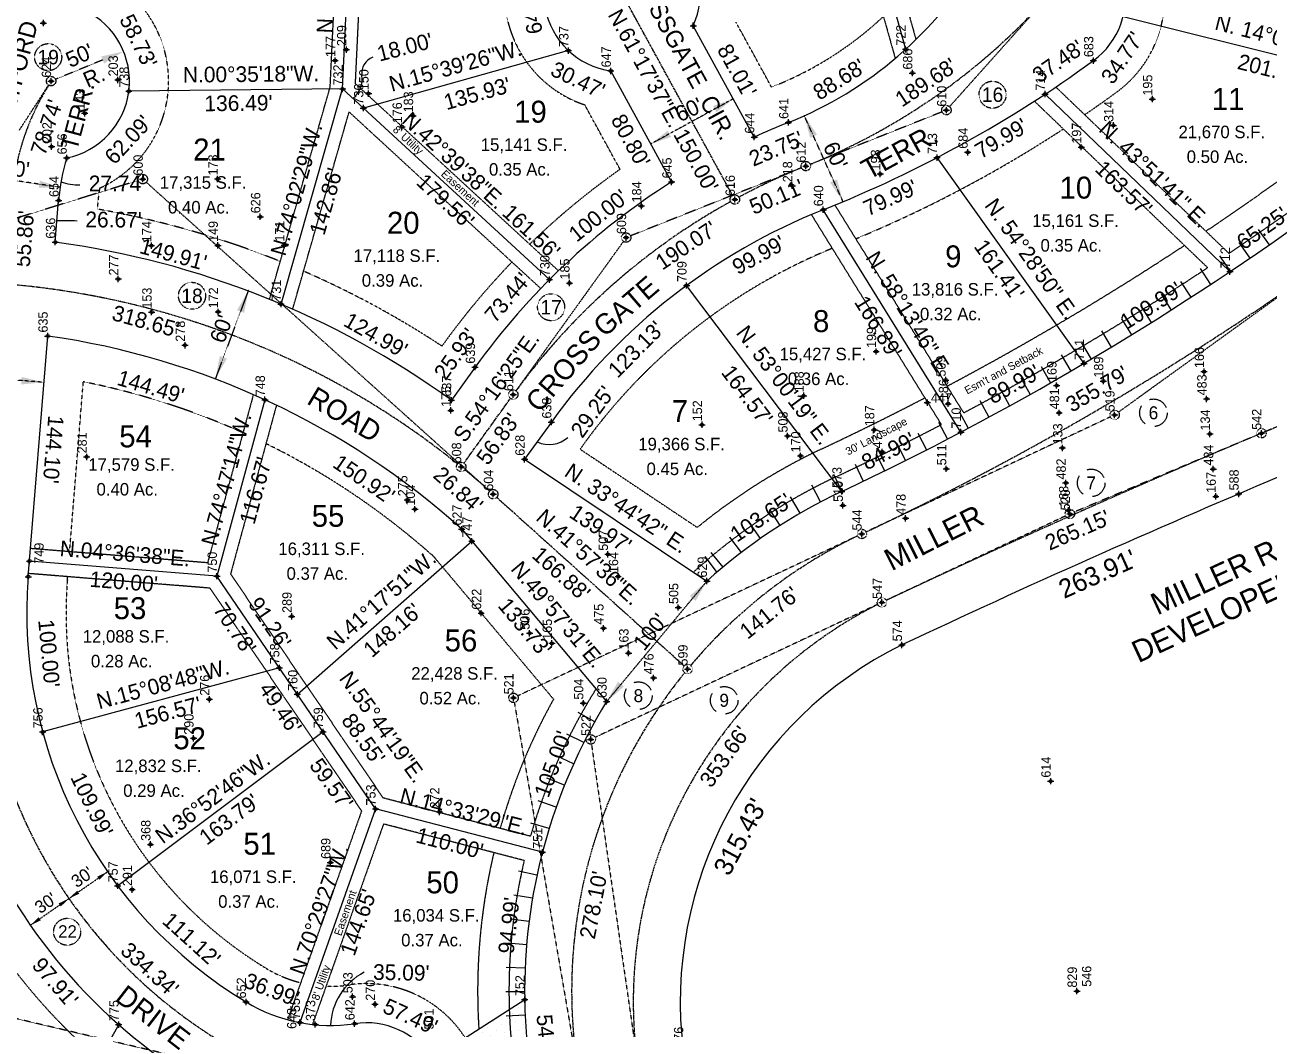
# Model space of a CAD drawing. Extents: x 26090 to 29323, y 9677 to 11446.
# Drawn here: x 27443 to 28237, y 10293 to 10934 of the extents above; entities that cross this region are included whole.
import ezdxf
from ezdxf.enums import TextEntityAlignment as Align

# ---------------------------------------------------------------- set-up
doc = ezdxf.new("R2010")
doc.units = 0
doc.header["$MEASUREMENT"] = 0
doc.header["$PDMODE"] = 34
doc.header["$PDSIZE"] = 2
for name, pattern in [('CENTER2', [1.125, 0.75, -0.125, 0.125, -0.125]), ('HIDDEN', [0.375, 0.25, -0.125]), ('HIDDEN2', [0.1875, 0.125, -0.0625])]:
    doc.linetypes.add(name, pattern=pattern)
doc.layers.get('0').update_dxf_attribs({"linetype": 'CONTINUOUS'})
for name, color, linetype in [('V-ANNO', 7, 'CONTINUOUS'), ('V-CTRL', 8, 'CONTINUOUS'), ('V-ESMT', 5, 'HIDDEN'), ('V-ESMT-TEXT', 5, 'CONTINUOUS'), ('V-PROP-AREA', 8, 'CONTINUOUS'), ('V-PROP-DIM', 7, 'CONTINUOUS'), ('V-PROP-LINE', 1, 'CONTINUOUS'), ('V-PROP-PATT', 9, 'CONTINUOUS'), ('V-PROP-SBCK', 8, 'HIDDEN2'), ('V-PROP-TEXT', 1, 'CONTINUOUS'), ('V-ROAD-CNTR', 3, 'CENTER2'), ('V-ROAD-DIM', 36, 'HIDDEN2'), ('V-ROAD-TEXT', 7, 'CONTINUOUS'), ('V-SITE-FENC', 5, 'CONTINUOUS')]:
    doc.layers.add(name, color=color, linetype=linetype)
doc.styles.add('DASHED', font='DASHED')

# ---------------------------------------------------------------- blocks, each defined once
blk = doc.blocks.new('*X5')
at = {"color": 0}
for p, q in [((27761.01, 10309.62), (27761.01, 10309.62)), ((27745.1, 10300.78), (27745.1, 10300.78)), ((27753.94, 10302.55), (27753.94, 10302.55)), ((27757.48, 10306.08), (27757.48, 10306.08)), ((27759.24, 10300.78), (27759.24, 10300.78)), ((27738.03, 10293.71), (27738.03, 10293.71)), ((27741.57, 10297.24), (27741.57, 10297.24)), ((27746.87, 10295.47), (27746.87, 10295.47)), ((27750.41, 10299.01), (27750.41, 10299.01)), ((27752.17, 10293.71), (27752.17, 10293.71)), ((27755.71, 10297.24), (27755.71, 10297.24)), ((27761.01, 10295.47), (27761.01, 10295.47)), ((27722.12, 10284.87), (27722.12, 10284.87)), ((27730.96, 10286.64), (27730.96, 10286.64)), ((27734.5, 10290.17), (27734.5, 10290.17)), ((27736.26, 10284.87), (27736.26, 10284.87)), ((27739.8, 10288.4), (27739.8, 10288.4)), ((27743.33, 10291.94), (27743.33, 10291.94)), ((27745.1, 10286.64), (27745.1, 10286.64)), ((27748.64, 10290.17), (27748.64, 10290.17)), ((27750.41, 10284.87), (27750.41, 10284.87)), ((27753.94, 10288.4), (27753.94, 10288.4)), ((27757.48, 10291.94), (27757.48, 10291.94)), ((27759.24, 10286.64), (27759.24, 10286.64)), ((27715.05, 10277.8), (27715.05, 10277.8)), ((27718.59, 10281.33), (27718.59, 10281.33)), ((27723.89, 10279.56), (27723.89, 10279.56)), ((27727.42, 10283.1), (27727.42, 10283.1)), ((27729.19, 10277.8), (27729.19, 10277.8)), ((27732.73, 10281.33), (27732.73, 10281.33)), ((27738.03, 10279.56), (27738.03, 10279.56)), ((27741.57, 10283.1), (27741.57, 10283.1)), ((27743.33, 10277.8), (27743.33, 10277.8)), ((27746.87, 10281.33), (27746.87, 10281.33)), ((27752.17, 10279.56), (27752.17, 10279.56)), ((27755.71, 10283.1), (27755.71, 10283.1)), ((27757.48, 10277.8), (27757.48, 10277.8)), ((27761.01, 10281.33), (27761.01, 10281.33)), ((27707.98, 10270.73), (27707.98, 10270.73)), ((27711.51, 10274.26), (27711.51, 10274.26)), ((27713.28, 10268.96), (27713.28, 10268.96)), ((27716.82, 10272.49), (27716.82, 10272.49)), ((27720.35, 10276.03), (27720.35, 10276.03)), ((27722.12, 10270.73), (27722.12, 10270.73)), ((27725.66, 10274.26), (27725.66, 10274.26)), ((27727.42, 10268.96), (27727.42, 10268.96)), ((27730.96, 10272.49), (27730.96, 10272.49)), ((27734.5, 10276.03), (27734.5, 10276.03)), ((27736.26, 10270.73), (27736.26, 10270.73)), ((27739.8, 10274.26), (27739.8, 10274.26)), ((27741.57, 10268.96), (27741.57, 10268.96)), ((27745.1, 10272.49), (27745.1, 10272.49)), ((27748.64, 10276.03), (27748.64, 10276.03)), ((27750.41, 10270.73), (27750.41, 10270.73)), ((27753.94, 10274.26), (27753.94, 10274.26)), ((27755.71, 10268.96), (27755.71, 10268.96)), ((27759.24, 10272.49), (27759.24, 10272.49)), ((27762.78, 10276.03), (27762.78, 10276.03)), ((27764.55, 10270.73), (27764.55, 10270.73)), ((27709.75, 10265.42), (27709.75, 10265.42)), ((27715.05, 10263.65), (27715.05, 10263.65)), ((27718.59, 10267.19), (27718.59, 10267.19)), ((27720.35, 10261.89), (27720.35, 10261.89)), ((27723.89, 10265.42), (27723.89, 10265.42)), ((27729.19, 10263.65), (27729.19, 10263.65)), ((27732.73, 10267.19), (27732.73, 10267.19)), ((27734.5, 10261.89), (27734.5, 10261.89)), ((27738.03, 10265.42), (27738.03, 10265.42)), ((27743.33, 10263.65), (27743.33, 10263.65)), ((27746.87, 10267.19), (27746.87, 10267.19)), ((27748.64, 10261.89), (27748.64, 10261.89)), ((27752.17, 10265.42), (27752.17, 10265.42)), ((27757.48, 10263.65), (27757.48, 10263.65)), ((27761.01, 10267.19), (27761.01, 10267.19)), ((27762.78, 10261.89), (27762.78, 10261.89)), ((27711.51, 10260.12), (27711.51, 10260.12)), ((27713.28, 10254.82), (27713.28, 10254.82)), ((27716.82, 10258.35), (27716.82, 10258.35)), ((27718.59, 10253.05), (27718.59, 10253.05)), ((27722.12, 10256.58), (27722.12, 10256.58)), ((27725.66, 10260.12), (27725.66, 10260.12)), ((27727.42, 10254.82), (27727.42, 10254.82)), ((27730.96, 10258.35), (27730.96, 10258.35)), ((27732.73, 10253.05), (27732.73, 10253.05)), ((27736.26, 10256.58), (27736.26, 10256.58)), ((27739.8, 10260.12), (27739.8, 10260.12)), ((27741.57, 10254.82), (27741.57, 10254.82)), ((27745.1, 10258.35), (27745.1, 10258.35)), ((27746.87, 10253.05), (27746.87, 10253.05)), ((27750.41, 10256.58), (27750.41, 10256.58)), ((27753.94, 10260.12), (27753.94, 10260.12)), ((27755.71, 10254.82), (27755.71, 10254.82)), ((27759.24, 10258.35), (27759.24, 10258.35)), ((27761.01, 10253.05), (27761.01, 10253.05)), ((27764.55, 10256.58), (27764.55, 10256.58)), ((27711.51, 10245.98), (27711.51, 10245.98)), ((27715.05, 10249.51), (27715.05, 10249.51)), ((27720.35, 10247.75), (27720.35, 10247.75)), ((27723.89, 10251.28), (27723.89, 10251.28)), ((27725.66, 10245.98), (27725.66, 10245.98)), ((27729.19, 10249.51), (27729.19, 10249.51)), ((27734.5, 10247.75), (27734.5, 10247.75)), ((27738.03, 10251.28), (27738.03, 10251.28)), ((27739.8, 10245.98), (27739.8, 10245.98)), ((27743.33, 10249.51), (27743.33, 10249.51)), ((27748.64, 10247.75), (27748.64, 10247.75)), ((27752.17, 10251.28), (27752.17, 10251.28)), ((27753.94, 10245.98), (27753.94, 10245.98)), ((27757.48, 10249.51), (27757.48, 10249.51)), ((27762.78, 10247.75), (27762.78, 10247.75)), ((27766.32, 10251.28), (27766.32, 10251.28)), ((27768.08, 10245.98), (27768.08, 10245.98)), ((27709.75, 10237.14), (27709.75, 10237.14)), ((27713.28, 10240.67), (27713.28, 10240.67)), ((27716.82, 10244.21), (27716.82, 10244.21)), ((27718.59, 10238.91), (27718.59, 10238.91)), ((27722.12, 10242.44), (27722.12, 10242.44)), ((27723.89, 10237.14), (27723.89, 10237.14)), ((27727.42, 10240.67), (27727.42, 10240.67)), ((27730.96, 10244.21), (27730.96, 10244.21)), ((27732.73, 10238.91), (27732.73, 10238.91)), ((27736.26, 10242.44), (27736.26, 10242.44)), ((27738.03, 10237.14), (27738.03, 10237.14)), ((27741.57, 10240.67), (27741.57, 10240.67)), ((27745.1, 10244.21), (27745.1, 10244.21)), ((27746.87, 10238.91), (27746.87, 10238.91)), ((27750.41, 10242.44), (27750.41, 10242.44)), ((27752.17, 10237.14), (27752.17, 10237.14)), ((27755.71, 10240.67), (27755.71, 10240.67)), ((27759.24, 10244.21), (27759.24, 10244.21)), ((27761.01, 10238.91), (27761.01, 10238.91)), ((27764.55, 10242.44), (27764.55, 10242.44)), ((27766.32, 10237.14), (27766.32, 10237.14)), ((27711.51, 10231.84), (27711.51, 10231.84)), ((27715.05, 10235.37), (27715.05, 10235.37)), ((27716.82, 10230.07), (27716.82, 10230.07)), ((27720.35, 10233.6), (27720.35, 10233.6)), ((27725.66, 10231.84), (27725.66, 10231.84)), ((27729.19, 10235.37), (27729.19, 10235.37)), ((27730.96, 10230.07), (27730.96, 10230.07)), ((27734.5, 10233.6), (27734.5, 10233.6)), ((27739.8, 10231.84), (27739.8, 10231.84)), ((27743.33, 10235.37), (27743.33, 10235.37)), ((27745.1, 10230.07), (27745.1, 10230.07)), ((27748.64, 10233.6), (27748.64, 10233.6)), ((27753.94, 10231.84), (27753.94, 10231.84)), ((27757.48, 10235.37), (27757.48, 10235.37)), ((27759.24, 10230.07), (27759.24, 10230.07)), ((27762.78, 10233.6), (27762.78, 10233.6)), ((27768.08, 10231.84), (27768.08, 10231.84)), ((27722.12, 10228.3), (27722.12, 10228.3)), ((27727.42, 10226.53), (27727.42, 10226.53)), ((27732.73, 10224.76), (27732.73, 10224.76)), ((27736.26, 10228.3), (27736.26, 10228.3)), ((27738.03, 10223), (27738.03, 10223)), ((27741.57, 10226.53), (27741.57, 10226.53)), ((27743.33, 10221.23), (27743.33, 10221.23)), ((27746.87, 10224.76), (27746.87, 10224.76)), ((27750.41, 10228.3), (27750.41, 10228.3)), ((27752.17, 10223), (27752.17, 10223)), ((27755.71, 10226.53), (27755.71, 10226.53)), ((27757.48, 10221.23), (27757.48, 10221.23)), ((27761.01, 10224.76), (27761.01, 10224.76)), ((27764.55, 10228.3), (27764.55, 10228.3)), ((27766.32, 10223), (27766.32, 10223)), ((27769.85, 10226.53), (27769.85, 10226.53)), ((27771.62, 10221.23), (27771.62, 10221.23)), ((27748.64, 10219.46), (27748.64, 10219.46)), ((27753.94, 10217.69), (27753.94, 10217.69)), ((27759.24, 10215.93), (27759.24, 10215.93)), ((27762.78, 10219.46), (27762.78, 10219.46)), ((27764.55, 10214.16), (27764.55, 10214.16)), ((27768.08, 10217.69), (27768.08, 10217.69)), ((27769.85, 10212.39), (27769.85, 10212.39))]:
    blk.add_line(p, q, dxfattribs=at)
blk = doc.blocks.new('CURVNO')
blk.add_circle((0, 0), 0.085)
blk.add_attdef('CURVE', text='', height=0.08).set_placement((0, 0), align=Align.MIDDLE)

msp = doc.modelspace()

# ---------------------------------------------------------------- linework, layer by layer
at = {"layer": 'V-CTRL'}
for p in [(27454.35, 10934.71), (27869.19, 10932.97), (27647.78, 10917.77), (28004.73, 10918.01), (27640.63, 10910.78), (27789.52, 10917.12), (28124.55, 10910.71), (27816.57, 10904.15), (28009.02, 10902.77), (27459.31, 10897.63), (27501.93, 10898.44), (27508.9, 10891.23), (27645.39, 10892.64), (27661.92, 10889.64), (28093.75, 10889.37), (28162.2, 10886.17), (27658.63, 10880.44), (28030.74, 10879.12), (27480.8, 10877.15), (27690.38, 10875.47), (27929.92, 10871.28), (27683.21, 10868.51), (28137.33, 10869.38), (27459.66, 10855.86), (27908.1, 10861.92), (28116.8, 10855.51), (27469.29, 10848.63), (28024.81, 10848.85), (28044.34, 10852.25), (27941.02, 10843.41), (27988.55, 10838.38), (27517.82, 10835.09), (27565.61, 10835.22), (27855.38, 10833.28), (27932.36, 10830.87), (27464.12, 10821.43), (27836.07, 10818), (27895.71, 10822.08), (27952.12, 10815.53), (27592.84, 10811.05), (27461.97, 10794.85), (27523.34, 10792.64), (27565.76, 10792.79), (27608.19, 10792.95), (27826.34, 10797.76), (28211.68, 10776.03), (27502.2, 10771.35), (27777.43, 10770.96), (27790.19, 10768.76), (27864.89, 10767.18), (27606.11, 10755.28), (27523.49, 10750.21), (27565.92, 10750.37), (27457.14, 10734.94), (27544.78, 10729.08), (27985.91, 10725.08), (27729.91, 10715.07), (28118.59, 10717.47), (28195.17, 10712.25), (28030.29, 10706.81), (28101.06, 10703.35), (28130.92, 10706.17), (27754.27, 10697.55), (27939.69, 10696.79), (27595.79, 10694.25), (27714.44, 10687.46), (27714.77, 10694.02), (28018.63, 10692.43), (28031.88, 10691.76), (28196.82, 10694.83), (27778.62, 10680.04), (28102.71, 10685.93), (28138.11, 10684.57), (27874.81, 10678.28), (27984.74, 10675.1), (28039.99, 10673.65), (28198.93, 10672.43), (28231.78, 10672.86), (27929.38, 10671.13), (28104.82, 10663.53), (27482.06, 10657.8), (27761.55, 10656.29), (27937.6, 10658.43), (27989.72, 10661.01), (27721.08, 10651.42), (28030.67, 10650.18), (28201.05, 10650.03), (28106.94, 10641.13), (27741.49, 10633.99), (27963.92, 10635.74), (28202.7, 10632.61), (28217.3, 10634.15), (27686.74, 10630.41), (27691.56, 10624.43), (27964.67, 10626.85), (28004.72, 10618.58), (28108.59, 10623.7), (28109.57, 10621.4), (27721.43, 10611.68), (27976.7, 10608.59), (27727.86, 10604.02), (27814.73, 10595.64), (27445.56, 10591.31), (27444.76, 10581.34), (27565.17, 10581.67), (27821.26, 10581.4), (27877.93, 10578.54), (27859.62, 10561.64), (27989.61, 10564.93), (27612.85, 10555.99), (27733.82, 10558.03), (27764.7, 10545.25), (27811.89, 10548.43), (27778.99, 10538.82), (28002.38, 10537.79), (27827.86, 10532.58), (27605.02, 10523.17), (27865.58, 10522.4), (27843.83, 10516.72), (27616.55, 10506.24), (27560.34, 10503.11), (27754.44, 10503.97), (27799.03, 10500.61), (27813.9, 10501.64), (27453.89, 10482.26), (27632.86, 10482.29), (27550.24, 10478.2), (27803.75, 10477.45), (28097.3, 10450.82), (27666.4, 10433.06), (27707.19, 10431.15), (27522.74, 10410.45), (27772.87, 10405.41), (27637.6, 10398.94), (27501.85, 10383.99), (27511.03, 10381.59), (28114.05, 10316.8), (28114.05, 10316.8), (27583.74, 10309.89), (27651.74, 10313.23), (27666.09, 10308.43), (27761.59, 10311.37), (27502.44, 10295.43), (27618.09, 10296.71), (27627.91, 10295.51), (27653.01, 10296.01)]:
    msp.add_point(p, dxfattribs=at)
at = {"layer": 'V-ESMT'}
for p, q in [((27937.69, 11126.81), (27998.07, 10912.17)), ((27954.1, 11127.56), (28011.3, 10924.21)), ((27653.56, 10895.99), (27663.02, 11096.09)), ((27637.44, 10893.94), (27646.42, 11083.77)), ((27782.86, 10776.84), (27653.56, 10895.99)), ((27598.67, 10758.37), (27637.44, 10893.94)), ((28100.57, 10893.91), (28211.1, 10787.69)), ((28086.87, 10884.89), (28197.48, 10778.58)), ((27613.51, 10752.07), (27649.51, 10877.96)), ((27772.01, 10765.07), (27649.51, 10877.96)), ((28041.8, 10685.92), (27959.64, 10818.58)), ((28027.6, 10678.45), (27944.61, 10812.46)), ((27588.4, 10697.57), (27559.2, 10590.17)), ((27603.14, 10690.8), (27573.86, 10583.12)), ((27559.2, 10590.17), (27446.2, 10599.29)), ((27560.72, 10574), (27444.92, 10583.34)), ((27671.32, 10440.05), (27573.86, 10583.12)), ((27657.5, 10431.91), (27560.72, 10574)), ((27765.28, 10415.64), (27671.32, 10440.05)), ((27657.5, 10431.91), (27610.25, 10298.53)), ((27671.49, 10423.47), (27626.15, 10295.5)), ((27761.26, 10400.16), (27671.49, 10423.47))]:
    msp.add_line(p, q, dxfattribs=at)
for centre, radius, start, end in [((27157.67, 12348.55), 1863.09, 303.88337, 305.80757), ((27157.67, 12348.55), 1883.09, 304.01552, 305.80757), ((27157.67, 12348.55), 1863.09, 297.962, 303.37935), ((27157.67, 12348.55), 1883.09, 298.00251, 303.51712), ((27157.67, 12348.55), 1863.09, 295.20726, 297.46871), ((27157.67, 12348.55), 1883.09, 295.20726, 297.51449), ((28114.05, 10316.8), 382.5, 115.20726, 129.31068), ((28114.05, 10316.8), 362.5, 115.20726, 132.45366), ((28114.05, 10316.8), 362.5, 147.85202, 164.17738), ((28114.05, 10316.8), 382.5, 150.84943, 164.24351), ((28114.05, 10316.8), 382.5, 166.64037, 183.6254), ((28114.05, 10316.8), 362.5, 166.7065, 189.79972)]:
    msp.add_arc(centre, radius, start, end, dxfattribs=at)
at = {"layer": 'V-PROP-DIM'}
for centre, radius, start, end in [((27668.38, 10902.85), 10.81, 110.31052, 188.44274), ((27642.09, 10898.94), 15.77, 309.28182, 8.44274), ((27477.64, 10870.45), 39.02, 252.09051, 270), ((27468.75, 10690.48), 118.04, 86.53411, 92.75767), ((27777.22, 10683.86), 18.17, 245.15596, 311.23783), ((27677.66, 10293.33), 40.05, 117.63008, 177.80682)]:
    msp.add_arc(centre, radius, start, end, dxfattribs=at)
at = {"layer": 'V-PROP-LINE'}
for p, q in [((27923.89, 11205.43), (28004.73, 10918.01)), ((27645.39, 10892.64), (27653.46, 11063.33)), ((27645.39, 10892.64), (27653.46, 11063.33)), ((28143.6, 10938.97), (28339.07, 10890)), ((27908.1, 10861.92), (27869.19, 10932.97)), ((27789.52, 10917.12), (27658.63, 10880.44)), ((27855.38, 10833.28), (27816.57, 10904.15)), ((27645.39, 10892.64), (27508.9, 10891.23)), ((27606.11, 10755.28), (27645.39, 10892.64)), ((27658.63, 10880.44), (27645.39, 10892.64)), ((28093.75, 10889.37), (28211.68, 10776.03)), ((27777.43, 10770.96), (27658.63, 10880.44)), ((28118.59, 10717.47), (28024.81, 10848.85)), ((27461.97, 10794.85), (27464.12, 10821.43)), ((28039.99, 10673.65), (27952.12, 10815.53)), ((27963.92, 10635.74), (27864.89, 10767.18)), ((27444.76, 10581.34), (27457.14, 10734.94)), ((27729.91, 10715.07), (27714.77, 10694.02)), ((27595.79, 10694.25), (27565.17, 10581.67)), ((27778.62, 10680.04), (27761.55, 10656.29)), ((27761.55, 10656.29), (27877.93, 10578.54)), ((27721.43, 10611.68), (27813.9, 10501.64)), ((27616.55, 10506.24), (27727.86, 10604.02)), ((27565.17, 10581.67), (27445.56, 10591.31)), ((27666.4, 10433.06), (27565.17, 10581.67)), ((27605.02, 10523.17), (27453.89, 10482.26)), ((27632.86, 10482.29), (27501.85, 10383.99)), ((27666.4, 10433.06), (27618.09, 10296.71)), ((27772.87, 10405.41), (27666.4, 10433.06)), ((27702.52, 10273.53), (27761.59, 10311.37)), ((27502.44, 10295.43), (27425.7, 10160.74))]:
    msp.add_line(p, q, dxfattribs=at)
for centre, radius, start, end in [((27823.67, 10953.65), 50, 335.57628, 261.83648), ((28095.1, 10951.12), 50, 306.08887, 149.75082), ((27838.6, 11100.7), 246.93, 291.70646, 329.75093), ((27459.31, 10897.63), 50, 281.51114, 207.07646), ((27661.15, 11546.45), 786.7, 291.70638, 306.08888), ((28097.3, 10450.82), 452.55, 111.70637, 114.71311), ((27592.84, 10811.05), 129.14, 163.08019, 175.38957), ((28097.3, 10450.82), 452.55, 122.31515, 144.27369), ((28097.3, 10450.82), 392.55, 111.70637, 144.27369), ((27157.67, 12348.55), 1893.09, 295.20726, 305.80757), ((27387.12, 10239.87), 560, 54.19108, 82.3186), ((27387.12, 10239.87), 500, 48.03996, 81.94968), ((30715.6, 4773.8), 6370.65, 112.833753, 115.207245), ((28114.05, 10316.8), 352.5, 115.20726, 132.05404), ((27733.82, 10558.03), 290, 175.3895, 238.83438), ((28115, 10309.98), 254.12, 116.3049, 187.13073), ((28114.05, 10316.8), 352.5, 148.37499, 180.88333), ((27733.82, 10558.03), 350, 201.97453, 238.83438), ((27637.6, 10398.94), 104.08, 238.83433, 278.51598), ((28114.05, 10316.8), 352.5, 180.88333, 189.79972), ((27660.42, 10246.57), 50, 32.64063, 98.51603)]:
    msp.add_arc(centre, radius, start, end, dxfattribs=at)
at = {"layer": 'V-PROP-SBCK'}
for p, q in [((27919.1, 10893.89), (27896.4, 10935.34)), ((27822.45, 10841.35), (27799.92, 10882.5)), ((27471.12, 10597.28), (27479.87, 10705.73)), ((27796.97, 10662.7), (27871.73, 10612.75)), ((27702.29, 10595.59), (27780, 10503.12)), ((27469.68, 10579.33), (27469.84, 10581.33))]:
    msp.add_line(p, q, dxfattribs=at)
for centre, radius, start, end in [((27823.67, 10953.65), 75, 101.01338, 251.5398), ((28095.1, 10951.12), 75, 306.08887, 32.06098), ((27459.31, 10897.63), 75, 294.41955, 48.22215), ((27838.6, 11100.7), 221.93, 291.2684, 313.20584), ((27661.15, 11546.45), 811.7, 304.33662, 306.08888), ((27661.15, 11546.45), 811.7, 292.59192, 303.18031), ((28097.3, 10450.82), 477.55, 125.13693, 134.13858), ((27592.84, 10811.05), 104.14, 169.88622, 177.29367), ((27387.12, 10239.87), 585, 68.07185, 79.98908), ((28097.3, 10450.82), 367.55, 112.28077, 144.79822), ((28097.3, 10450.82), 477.55, 136.0598, 144.44578), ((27387.12, 10239.87), 585, 56.64362, 66.49377), ((27387.12, 10239.87), 475, 65.80968, 78.74033), ((27387.12, 10239.87), 475, 48.03996, 63.8501), ((27733.82, 10558.03), 265, 175.3895, 238.83438), ((27733.82, 10558.03), 375, 205.88075, 238.83438), ((27637.6, 10398.94), 79.08, 238.83433, 256.11608), ((27637.6, 10398.94), 79.08, 267.97, 278.51598), ((27660.42, 10246.57), 75, 32.64063, 98.51603)]:
    msp.add_arc(centre, radius, start, end, dxfattribs=at)
at = {"layer": 'V-ROAD-CNTR'}
for p, q in [((27894.27, 10824.71), (27825.11, 10951.01)), ((27722.84, 10653.85), (27752.52, 10695.12)), ((27743.72, 10631.98), (27863.35, 10524.41))]:
    msp.add_line(p, q, dxfattribs=at)
for centre, radius, start, end in [((27789.34, 11224.44), 410.11, 292.12549, 317.78725), ((27592.84, 10811.05), 159.14, 148.12083, 174.30937), ((28097.3, 10450.82), 422.55, 112.11316, 118.09424), ((28097.3, 10450.82), 422.55, 118.90754, 143.8669), ((27157.67, 12348.55), 1923.09, 295.29664, 305.71819), ((27867.81, 11537.27), 937.91, 292.83376, 305.6243), ((27387.12, 10239.87), 530, 51.26569, 85.06518), ((30715.6, 4773.8), 6400.65, 112.833753, 115.180391), ((27387.12, 10239.87), 530, 48.36428, 50.61706), ((28114.05, 10316.8), 322.5, 115.74025, 139.85984), ((28115, 10309.98), 284.12, 116.79458, 186.64106), ((28114.05, 10316.8), 322.5, 140.92582, 189.26674), ((27733.82, 10558.03), 320, 197.41248, 256.20223)]:
    msp.add_arc(centre, radius, start, end, dxfattribs=at)
at = {"layer": 'V-ROAD-DIM'}
for p, q in [((28093.1, 10948.88), (28032.74, 10881.36)), ((27492.22, 10911.15), (27462.09, 10898.77)), ((27439.08, 10866.42), (27457.68, 10895.11)), ((27894.73, 10886.34), (27842.1, 10857.52)), ((27964.7, 10820.87), (27940.05, 10875.57)), ((28027.95, 10878.01), (27943.81, 10844.52)), ((27938.23, 10842.3), (27829.13, 10798.87)), ((27514.95, 10834.21), (27233.34, 10747.08)), ((27465.08, 10829.88), (27405.72, 10838.63)), ((27739.26, 10635.99), (27520.05, 10833.09)), ((27824.59, 10795.32), (27756.02, 10699.99)), ((28280.37, 10787.2), (28140.55, 10686.33)), ((27585.23, 10764.1), (27564.24, 10707.9)), ((28327.3, 10713.08), (28231.78, 10672.86)), ((27454.76, 10705.37), (27394.95, 10710.13)), ((28135.4, 10683.3), (27979.41, 10609.87)), ((28231.78, 10672.86), (28112.34, 10622.57)), ((28106.86, 10620.13), (27992.32, 10566.21)), ((27973.98, 10607.32), (27757.16, 10505.25)), ((27813.9, 10501.64), (27877.93, 10578.54)), ((27986.89, 10563.66), (27806.46, 10478.72)), ((27754.96, 10501.02), (27795.74, 10264.87)), ((27804.18, 10474.48), (27832.72, 10277.11)), ((27446.05, 10358.81), (27495.36, 10392.99)), ((27657.5, 10247.25), (27395.67, 10308.96))]:
    msp.add_line(p, q, dxfattribs=at)
for centre, radius in [((27457.44, 10912.95), 8.62), ((27459.31, 10897.63), 3), ((28060.2, 10888.98), 8.62), ((28030.74, 10879.12), 3), ((27941.02, 10843.41), 3), ((27517.82, 10835.09), 3), ((27895.71, 10822.08), 3), ((27826.34, 10797.76), 3), ((27549.25, 10760.6), 8.62), ((27778.44, 10753.3), 8.62), ((27754.27, 10697.55), 3), ((28138.11, 10684.57), 3), ((28231.78, 10672.86), 3), ((27721.08, 10651.42), 3), ((27741.49, 10633.99), 3), ((28109.57, 10621.4), 3), ((27976.7, 10608.59), 3), ((27989.61, 10564.93), 3), ((27865.58, 10522.4), 3), ((27754.44, 10503.97), 3), ((27803.75, 10477.45), 3), ((27469.55, 10354.68), 8.62)]:
    msp.add_circle(centre, radius, dxfattribs=at)
for points in [[(27491.31, 10913.37), (27493.14, 10908.94), (27505.54, 10916.63)], [(27881.83, 10881.77), (27884.01, 10877.83), (27894.73, 10886.34)], [(27943.78, 10861.46), (27948.15, 10863.43), (27940.05, 10875.57)], [(27855.02, 10862.03), (27852.86, 10865.98), (27842.1, 10857.52)], [(27452.05, 10834.08), (27451.4, 10829.63), (27465.08, 10829.88)], [(27960.9, 10834.97), (27956.53, 10832.97), (27964.7, 10820.87)], [(27578.01, 10751.42), (27582.51, 10749.76), (27585.23, 10764.1)], [(27571.52, 10720.55), (27567.03, 10722.23), (27564.24, 10707.9)], [(27440.58, 10708.83), (27440.22, 10704.04), (27454.76, 10705.37)], [(27866.94, 10568.94), (27870.64, 10565.89), (27877.93, 10578.54)], [(27824.89, 10511.24), (27821.19, 10514.29), (27813.9, 10501.64)], [(27488.76, 10389.88), (27490.13, 10387.9), (27495.36, 10392.99)], [(27477.32, 10378.99), (27475.96, 10380.97), (27470.71, 10375.9)], [(27464.11, 10372.78), (27465.48, 10370.81), (27470.71, 10375.9)], [(27452.66, 10361.92), (27451.29, 10363.89), (27446.05, 10358.81)]]:
    msp.add_solid(points, dxfattribs=at)
at = {"layer": 'V-SITE-FENC'}
for p, q in [((28229.77, 10803.01), (28236.67, 10793.07)), ((28217.49, 10794.56), (28224.31, 10784.57)), ((28205.15, 10786.21), (28211.89, 10776.16)), ((28192.74, 10777.96), (28199.39, 10767.86)), ((28180.26, 10769.81), (28186.84, 10759.66)), ((28167.72, 10761.76), (28174.22, 10751.55)), ((28155.11, 10753.8), (28161.53, 10743.55)), ((28142.45, 10745.95), (28148.78, 10735.64)), ((28129.72, 10738.2), (28135.97, 10727.84)), ((28116.93, 10730.55), (28123.1, 10720.14)), ((28104.08, 10723), (28110.16, 10712.54)), ((28091.17, 10715.55), (28097.17, 10705.05)), ((28078.2, 10708.2), (28084.12, 10697.65)), ((28065.17, 10700.96), (28071.01, 10690.36)), ((28052.09, 10693.82), (28057.84, 10683.18)), ((28038.95, 10686.79), (28044.62, 10676.1)), ((28025.75, 10679.86), (28031.34, 10669.12)), ((27999.2, 10666.31), (28004.62, 10655.49)), ((28012.51, 10673.03), (28018, 10662.25)), ((27985.85, 10659.7), (27991.17, 10648.83)), ((27972.44, 10653.19), (27977.68, 10642.28)), ((27958.77, 10646.68), (27963.92, 10635.74)), ((27950.49, 10629.06), (27944.87, 10639.78)), ((27937.35, 10621.82), (27931.29, 10632.29)), ((27924.54, 10614.03), (27918.03, 10624.23)), ((27912.06, 10605.69), (27905.13, 10615.61)), ((27899.96, 10596.84), (27892.61, 10606.45)), ((27884.07, 10584.69), (27876.72, 10594.31)), ((27888.28, 10587.51), (27880.53, 10596.8)), ((27806.3, 10488.7), (27795.74, 10494.6)), ((27799.27, 10475.45), (27788.46, 10480.9)), ((27792.81, 10461.92), (27781.78, 10466.9)), ((27786.98, 10448.27), (27775.76, 10452.78)), ((27781.69, 10434.24), (27770.28, 10438.27)), ((27777.15, 10420.5), (27765.58, 10424.06)), ((27769.41, 10390.81), (27757.58, 10393.35)), ((27766.57, 10376.08), (27754.64, 10378.12)), ((27764.36, 10361.25), (27752.36, 10362.77)), ((27762.79, 10346.33), (27750.73, 10347.34)), ((27761.85, 10331.36), (27749.76, 10331.86)), ((27761.55, 10316.36), (27749.45, 10316.35)), ((27761.89, 10301.37), (27749.8, 10300.84))]:
    msp.add_line(p, q, dxfattribs=at)

# ---------------------------------------------------------------- block references
at = {"layer": 'V-PROP-PATT'}
msp.add_blockref('*X5', (0, 0), dxfattribs=at)
at = {"layer": 'V-ROAD-DIM', "xscale": 103.5, "yscale": 103.5, "zscale": 103.5}
for p, values in [((28162.89, 10685.95), {'CURVE': '6'}), ((28123.15, 10641.18), {'CURVE': '7'}), ((27834.14, 10505.39), {'CURVE': '8'}), ((27888.92, 10502.43), {'CURVE': '9'})]:
    msp.add_blockref('CURVNO', p, dxfattribs=at).add_auto_attribs(values)

# ---------------------------------------------------------------- texts
at = {"layer": 'V-ANNO', "style": 'DASHED'}
for s, p in [('MILLER RANCH', (28165.4, 10556.51)), ('DEVELOPERS, L.L.C.', (28153.29, 10526.02))]:
    msp.add_text(s, height=14, rotation=24.8531, dxfattribs=at).set_placement(p)
at = {"layer": 'V-CTRL'}
for s, p in [(' 209 ', (27647.78, 10917.77)), (' 737 ', (27789.52, 10917.12)), (' 722 ', (28004.73, 10918.01)), (' 177 ', (27640.63, 10910.78)), (' 683 ', (28124.55, 10910.71)), (' 624 ', (27459.31, 10897.63)), (' 203 ', (27501.93, 10898.44)), (' 647 ', (27816.57, 10904.15)), (' 686 ', (28009.02, 10902.77)), (' 738 ', (27508.9, 10891.23)), (' 732 ', (27645.39, 10892.64)), (' 150 ', (27661.92, 10889.64)), (' 714 ', (28093.75, 10889.37)), (' 195 ', (28162.2, 10886.17)), (' 143 ', (27480.8, 10877.15)), (' 736 ', (27658.63, 10880.44)), (' 183 ', (27690.38, 10875.47)), (' 610 ', (28030.74, 10879.12)), (' 176 ', (27683.21, 10868.51)), (' 641 ', (27929.92, 10871.28)), (' 314 ', (28137.33, 10869.38)), (' 644 ', (27908.1, 10861.92)), (' 202 ', (27459.66, 10855.86)), (' 713 ', (28024.81, 10848.85)), (' 684 ', (28044.34, 10852.25)), (' 197 ', (28116.8, 10855.51)), (' 656 ', (27469.29, 10848.63)), (' 612 ', (27941.02, 10843.41)), (' 600 ', (27517.82, 10835.09)), (' 173 ', (27565.61, 10835.22)), (' 645 ', (27855.38, 10833.28)), (' 198 ', (27988.55, 10838.38)), (' 218 ', (27932.36, 10830.87)), (' 654 ', (27464.12, 10821.43)), (' 184 ', (27836.07, 10818)), (' 616 ', (27895.71, 10822.08)), (' 626 ', (27592.84, 10811.05)), (' 640 ', (27952.12, 10815.53)), (' 636 ', (27461.97, 10794.85)), (' 609 ', (27826.34, 10797.76)), (' 174 ', (27523.34, 10792.64)), (' 149 ', (27565.76, 10792.79)), (' 171 ', (27608.19, 10792.95)), (' 277 ', (27502.2, 10771.35)), (' 730 ', (27777.43, 10770.96)), (' 712 ', (28211.68, 10776.03)), (' 185 ', (27790.19, 10768.76)), (' 709 ', (27864.89, 10767.18)), (' 731 ', (27606.11, 10755.28)), (' 153 ', (27523.49, 10750.21)), (' 172 ', (27565.92, 10750.37)), (' 635 ', (27457.14, 10734.94)), (' 278 ', (27544.78, 10729.08)), (' 199 ', (27985.91, 10725.08)), (' 639 ', (27729.91, 10715.07)), (' 711 ', (28118.59, 10717.47)), (' 509 ', (28030.29, 10706.81)), (' 189 ', (28130.92, 10706.17)), (' 166 ', (28195.17, 10712.25)), (' 169 ', (28101.06, 10703.35)), (' 748 ', (27595.79, 10694.25)), (' 637 ', (27714.77, 10694.02)), (' 611 ', (27754.27, 10697.55)), (' 188 ', (27939.69, 10696.79)), (' 186 ', (28031.88, 10691.76)), (' 483 ', (28196.82, 10694.83)), (' 175 ', (27714.44, 10687.46)), (' 481 ', (28102.71, 10685.93)), (' 519 ', (28138.11, 10684.57)), (' 638 ', (27778.62, 10680.04)), (' 152 ', (27874.81, 10678.28)), (' 187 ', (27984.74, 10675.1)), (' 508 ', (27929.38, 10671.13)), (' 710 ', (28039.99, 10673.65)), (' 134 ', (28198.93, 10672.43)), (' 542 ', (28231.78, 10672.86)), (' 170 ', (27937.6, 10658.43)), (' 477 ', (27989.72, 10661.01)), (' 133 ', (28104.82, 10663.53)), (' 281 ', (27482.06, 10657.8)), (' 608 ', (27721.08, 10651.42)), (' 628 ', (27761.55, 10656.29)), (' 511 ', (28030.67, 10650.18)), (' 484 ', (28201.05, 10650.03)), (' 573 ', (27963.92, 10635.74)), (' 482 ', (28106.94, 10641.13)), (' 275 ', (27686.74, 10630.41)), (' 604 ', (27741.49, 10633.99)), (' 510 ', (27964.67, 10626.85)), (' 167 ', (28202.7, 10632.61)), (' 588 ', (28217.3, 10634.15)), (' 104 ', (27691.56, 10624.43)), (' 478 ', (28004.72, 10618.58)), (' 168 ', (28108.59, 10623.7)), (' 520 ', (28109.57, 10621.4)), (' 627 ', (27721.43, 10611.68)), (' 747 ', (27727.86, 10604.02)), (' 544 ', (27976.7, 10608.59)), (' 507 ', (27814.73, 10595.64)), (' 749 ', (27454.57, 10587.42)), (' 750 ', (27565.17, 10581.67)), (' 164 ', (27821.26, 10581.4)), (' 629 ', (27877.93, 10578.54)), (' 547 ', (27989.61, 10564.93)), (' 289 ', (27612.85, 10555.99)), (' 622 ', (27733.82, 10558.03)), (' 505 ', (27859.62, 10561.64)), (' 475 ', (27811.89, 10548.43)), (' 506 ', (27764.7, 10545.25)), (' 165 ', (27778.99, 10538.82)), (' 163 ', (27827.86, 10532.58)), (' 574 ', (28002.38, 10537.79)), (' 758 ', (27605.02, 10523.17)), (' 476 ', (27843.83, 10516.72)), (' 599 ', (27865.58, 10522.4)), (' 276 ', (27560.34, 10503.11)), (' 760 ', (27616.55, 10506.24)), (' 521 ', (27754.44, 10503.97)), (' 504 ', (27799.03, 10500.61)), (' 630 ', (27813.9, 10501.64)), (' 756 ', (27453.89, 10482.26)), (' 290 ', (27550.24, 10478.2)), (' 759 ', (27632.86, 10482.29)), (' 522 ', (27803.75, 10477.45)), (' 614 ', (28097.3, 10450.82)), (' 753 ', (27666.4, 10433.06)), (' 272 ', (27707.19, 10431.15)), (' 368 ', (27522.74, 10410.45)), (' 751 ', (27772.87, 10405.41)), (' 689 ', (27637.6, 10398.94)), (' 757 ', (27501.85, 10383.99)), (' 291 ', (27511.03, 10381.59)), (' 829 ', (28114.05, 10316.8)), (' 546 ', (28123.27, 10317.34)), (' 652 ', (27583.74, 10309.89)), (' 503 ', (27651.74, 10313.23)), (' 752 ', (27761.59, 10311.37)), (' 270 ', (27666.09, 10308.43)), (' 775 ', (27502.44, 10295.43)), (' 755 ', (27618.09, 10296.71)), (' 373 ', (27627.91, 10295.51)), (' 642 ', (27653.01, 10296.01)), (' 643 ', (27615.87, 10290.45)), (' 501 ', (27703.42, 10290.06)), (' 576 ', (27862.84, 10278.44))]:
    msp.add_text(s, height=6, rotation=90, dxfattribs=at).set_placement(p)
msp.add_text(' 447 ', height=6, dxfattribs=at).set_placement((28018.63, 10692.43))
at = {"layer": 'V-ESMT-TEXT'}
for s, rotation, p in [("8' Utility          Easement", 317.36187, (27676.97, 10866.05)), ("Esm't and Setback", 28.458, (28044.01, 10697.56)), ("30' Landscape", 27.91799, (27968.04, 10658.61)), ("8' Utility           Easement", 70.75517, (27630.07, 10310.49))]:
    msp.add_text(s, height=5, rotation=rotation, dxfattribs=at).set_placement(p)
at = {"layer": 'V-PROP-AREA'}
for s, p in [('21,670 S.F.', (28178.85, 10861.22)), ('15,141 S.F.', (27733.52, 10853.1)), ('0.50 Ac.', (28184.11, 10845.43)), ('0.35 Ac.', (27738.78, 10837.3)), ('17,315 S.F.', (27528.66, 10828.94)), ('0.40 Ac.', (27533.92, 10813.15)), ('15,161 S.F.', (28085.55, 10804.62)), ('0.35 Ac.', (28090.81, 10788.83)), ('17,118 S.F.', (27652.34, 10782.21)), ('0.39 Ac.', (27657.6, 10766.42)), ('13,816 S.F.', (28008.61, 10760.76)), ('0.32 Ac.', (28013.87, 10744.97)), ('15,427 S.F.', (27924.27, 10719.44)), ('0.36 Ac.', (27929.53, 10703.64)), ('19,366 S.F.', (27834.07, 10661.97)), ('17,579 S.F.', (27483.02, 10648.91)), ('0.45 Ac.', (27839.34, 10646.17)), ('0.40 Ac.', (27488.28, 10633.12)), ('16,311 S.F.', (27604.33, 10595.14)), ('0.37 Ac.', (27609.59, 10579.34)), ('12,088 S.F.', (27479.47, 10539.24)), ('0.28 Ac.', (27484.73, 10523.44)), ('22,428 S.F.', (27689.17, 10515.59)), ('0.52 Ac.', (27694.43, 10499.79)), ('12,832 S.F.', (27500.07, 10456.59)), ('0.29 Ac.', (27505.33, 10440.79)), ('16,071 S.F.', (27560.68, 10385.8)), ('0.37 Ac.', (27565.94, 10370.01)), ('16,034 S.F.', (27677.48, 10361.16)), ('0.37 Ac.', (27682.74, 10345.36))]:
    msp.add_text(s, height=8, dxfattribs=at).set_placement(p)
at = {"layer": 'V-PROP-DIM'}
for s, height, rotation, p in [('N.87%%d17\'35"W. 210.88\'', 10, 87.29297, (27636.93, 10995.21)), ("64.26'", 10, 100.10474, (27765.01, 10945.5)), ('N.61%%d17\'37"E. 150.00\'', 10, 298.70637, (27850.07, 10885.21)), ("58.73'", 10, 296.308, (27515.11, 10923.16)), ('N. 14%%d03\'55" E.', 10, 345.93482, (28246.61, 10924.51)), ("18.00'", 10, 14.40536, (27685.08, 10919.4)), ("34.77'", 10, 56.01186, (28142.94, 10912.62)), ('N.15%%d39\'26"W.', 10, 15.65709, (27717.26, 10907.31)), ("81.01'", 10, 298.70637, (27897.13, 10904.4)), ("37.48'", 10, 34.72398, (28102.03, 10910.31)), ("88.68'", 10, 31.99486, (27962.31, 10898.84)), ("201.51'", 10, 345.93482, (28238.14, 10905.15)), ('N.00%%d35\'18"W.', 10, 0.58839, (27586.89, 10902.15)), ("30.47'", 10, 334.37887, (27795.63, 10898.43)), ("135.93'", 10, 15.65709, (27731.23, 10889.76)), ("136.49'", 10, 0.58839, (27578.88, 10883.64)), ("62.09'", 10, 47.08428, (27508.4, 10860.35)), ('N.42%%d39\'38"E. 161.56\'', 10, 317.33942, (27733.87, 10831.08)), ("80.80'", 10, 298.70637, (27829.33, 10859.68)), ("79.99'", 10, 30.44596, (28065.76, 10861.21)), ('N. 43%%d51\'41" E.', 10, 316.1387, (28163.45, 10838.22)), ('N.74%%d02\'29"W.', 10, 74.04147, (27615.89, 10828.62)), ("23.75'", 10, 23.20968, (27922.1, 10854.61)), ("142.86'", 10, 74.04147, (27634.8, 10820.92)), ("163.57'", 10, 316.1387, (28144.06, 10829.25)), ("27.74'", 10, 0.18173, (27501.35, 10832.46)), ("179.56'", 10, 317.33942, (27711.1, 10821.12)), ("79.99'", 10, 24.61959, (27995, 10823.28)), ("100.00'", 10, 38.64543, (27808.6, 10811.88)), ('N. 54%%d28\'50" E.', 10, 305.5194, (28085.07, 10784.2)), ("65.25'", 10, 34.82017, (28232.41, 10803.84)), ("55.86'", 10, 85.3895, (27442.09, 10797)), ("26.67'", 10, 359.57162, (27499.19, 10809.24)), ("149.91'", 10, 344.64944, (27537.35, 10787.12)), ("99.99'", 10, 29.00427, (27910.99, 10786.81)), ("161.41'", 10, 305.5194, (28064.56, 10777.27)), ('N. 58%%d13\'46" E.', 10, 301.77068, (28006.89, 10749.08)), ("73.44'", 10, 49.62472, (27750.56, 10759.65)), ("109.99'", 10, 32.16824, (28161.36, 10754.45)), ("166.89'", 10, 301.77068, (27987.28, 10740.79)), ("124.99'", 10, 330.58567, (27666.58, 10735.54)), ("123.13'", 10, 45.28796, (27832.63, 10726.53)), ("25.93'", 10, 54.27369, (27717.53, 10723.58)), ('N. 53%%d00\'19" E.', 10, 306.99459, (27927.28, 10703.63)), ('S.54%%d16\'25"E.', 10, 54.27369, (27743.48, 10702.69)), ("164.57'", 10, 306.99459, (27903.61, 10697.21)), ("89.99'", 10, 29.14171, (28073.73, 10704.34)), ("144.49'", 10, 343.64177, (27522.95, 10702.6)), ("29.25'", 10, 54.27367, (27804.79, 10686.67)), ("144.10'", 10, 265.3895, (27460.79, 10662.53)), ('N.74%%d47\'14"W.', 10, 74.78733, (27571.07, 10643.67)), ("84.99'", 10, 26.49353, (27993.71, 10661.61)), ("116.67'", 10, 74.78733, (27589.89, 10636.39)), ("150.92'", 10, 325.66078, (27659.05, 10643.62)), ('N. 33%%d44\'42" E.', 10, 326.25489, (27826.65, 10625.02)), ("103.65'", 10, 33.63064, (27912.4, 10619.15)), ("139.97'", 10, 326.25489, (27810.06, 10611.89)), ('N.41%%d57\'36"E.', 10, 318.03995, (27802.44, 10593.86)), ('N.04%%d36\'38"E.', 10, 355.3895, (27506.44, 10596.18)), ('N.41%%d17\'51"W.', 10, 41.29737, (27670.07, 10566.5)), ("263.91'", 12, 24.0205, (28127.21, 10583.18)), ('N.49%%d57\'31"E.', 10, 310.04132, (27782.78, 10557.25)), ("120.00'", 10, 355.3895, (27505.68, 10578.18)), ("70.78'", 10, 304.26127, (27576.63, 10548.3)), ("91.26'", 10, 304.26127, (27598.95, 10551.82)), ("148.16'", 10, 41.29737, (27677.12, 10547.22)), ("133.73'", 10, 310.04132, (27761.75, 10549.11)), ("100.00'", 10, 275.26811, (27458.03, 10532.41)), ('N.15%%d08\'48"W.', 10, 15.14672, (27530.64, 10512.8)), ('N.55%%d44\'19"E.', 10, 305.72372, (27671.08, 10485.39)), ("49.46'", 10, 304.26126, (27605.71, 10497.56)), ("156.57'", 10, 15.14672, (27533.81, 10494.71)), ("88.55'", 10, 305.72372, (27658.71, 10477.82)), ("105.00'", 10, 69.8512, (27779.5, 10461.76)), ('N.36%%d52\'46"W.', 10, 36.8795, (27562.39, 10440.45)), ("59.57'", 10, 305.72372, (27638.29, 10449.11)), ("109.99'", 10, 296.01311, (27485.37, 10435.94)), ("163.79'", 10, 36.8795, (27573.01, 10426.53)), ('N.14%%d33\'29"E.', 10, 345.44194, (27722.72, 10431.36)), ("315.43'", 12, 61.71782, (27899.12, 10415.36)), ("110.00'", 10, 345.44194, (27713.77, 10411.26)), ('N.70%%d29\'27"W.', 10, 70.49086, (27630.48, 10369.02)), ("144.65'", 10, 70.49086, (27655.4, 10360.75)), ("94.99'", 10, 83.89654, (27751.48, 10358.73)), ("111.12'", 10, 317.85694, (27549.05, 10349.81)), ("97.91'", 10, 310.60247, (27462.01, 10322.47)), ("35.09'", 10, 358.85577, (27682.83, 10328.69)), ("36.99'", 10, 339.01497, (27600.18, 10317.78)), ("57.49'", 10, 335.57832, (27688.62, 10300.61)), ("54.86'", 10, 275.34154, (27775.73, 10283.99))]:
    msp.add_text(s, height=height, rotation=rotation, dxfattribs=at).set_placement(p, align=Align.MIDDLE)
at = {"layer": 'V-PROP-TEXT'}
for s, p in [('11', (28200.18, 10879.26)), ('19', (27754.86, 10871.14)), ('21', (27550, 10846.98)), ('10', (28102.96, 10822.66)), ('20', (27673.68, 10800.25)), ('9', (28029.94, 10778.8)), ('8', (27945.61, 10737.47)), ('7', (27855.41, 10680.01)), ('54', (27502.8, 10663.89)), ('55', (27625.67, 10613.18)), ('53', (27499.26, 10554.21)), ('56', (27710.51, 10533.63)), ('52', (27537.33, 10471.17)), ('51', (27582.01, 10403.84)), ('50', (27698.81, 10379.2))]:
    msp.add_text(s, height=14, dxfattribs=at).set_placement(p)
at = {"layer": 'V-ROAD-DIM'}
for s, height, rotation, p in [("50' ", 10, 23.74051, (27471.49, 10905.98)), ('R.', 10, 23.74051, (27482.54, 10893.22)), ("60'", 10, 25.12648, (27860.62, 10871.25)), ("60'", 10, 295.12648, (27951.77, 10855.97)), ("60'", 10, 353.46724, (27427.63, 10837.89)), ("60'", 10, 70.38992, (27569.7, 10729.64)), ("100'", 10, 51.14419, (27837.82, 10533.34)), ("30'", 8, 34.47825, (27475.64, 10382.42)), ("30'  ", 8, 34.47825, (27452.35, 10365.86))]:
    msp.add_text(s, height=height, rotation=rotation, dxfattribs=at).set_placement(p)
for s, rotation, p in [("189.68'", 33.73175, (28017.69, 10896.91)), ("78.74'", 71.2151, (27456.44, 10868.22)), ("50.11'", 23.20968, (27922.36, 10823.89)), ("190.07'", 33.69614, (27864.71, 10792.85)), ("318.65'", 344.64944, (27519.7, 10744.37)), ("355.79'", 30.72188, (28126.95, 10701.27)), ("56.83'", 54.27369, (27744.58, 10669.36)), ("26.84'", 318.40275, (27719.24, 10636.92)), ("265.15'", 23.66565, (28114.44, 10611.13)), ("166.88'", 318.03995, (27784.99, 10583.24)), ("141.76'", 38.60669, (27917.72, 10558.39)), ("353.66'", 54.72822, (27889.14, 10466.56)), ("278.10'", 79.00523, (27805.5, 10371.77)), ("334.34'", 317.85694, (27522.32, 10330.68))]:
    msp.add_text(s, height=10, rotation=rotation, dxfattribs=at).set_placement(p, align=Align.MIDDLE)
for tag, text, height, p in [('19', '19', 9.2, (27457.44, 10912.95)), ('16', '16', 9.2, (28060.2, 10888.98)), ('18', '18', 9.2, (27549.25, 10760.6)), ('17', '17', 9.2, (27778.44, 10753.3)), ('22', '22', 8, (27469.78, 10354.92))]:
    msp.add_attdef(tag, text=text, height=height, dxfattribs=at).set_placement(p, align=Align.MIDDLE)
at = {"layer": 'V-ROAD-TEXT'}
for s, height, rotation, p in [('CROSSGATE  CIR.', 11, 298.67483, (27824.69, 10972.9)), ('TERR.', 13, 28.87483, (27981.15, 10834.35)), ('GATE', 13, 40.66103, (27812.45, 10733.69)), ('CROSS', 13, 49.06499, (27770.89, 10685.4)), ('ROAD', 13, 329.22957, (27621.77, 10692.16)), ('MILLER', 14, 26.89272, (27995.73, 10584.71)), ('DRIVE', 13, 322.23423, (27499.38, 10311.24))]:
    msp.add_text(s, height=height, rotation=rotation, dxfattribs=at).set_placement(p)
for s, p in [('STRATFORD', (27434.16, 10892.31)), ('TERR.', (27476.18, 10875.49))]:
    msp.add_text(s, height=11, rotation=75.04075, dxfattribs=at).set_placement(p, align=Align.MIDDLE)

doc.saveas('drawing.dxf')
